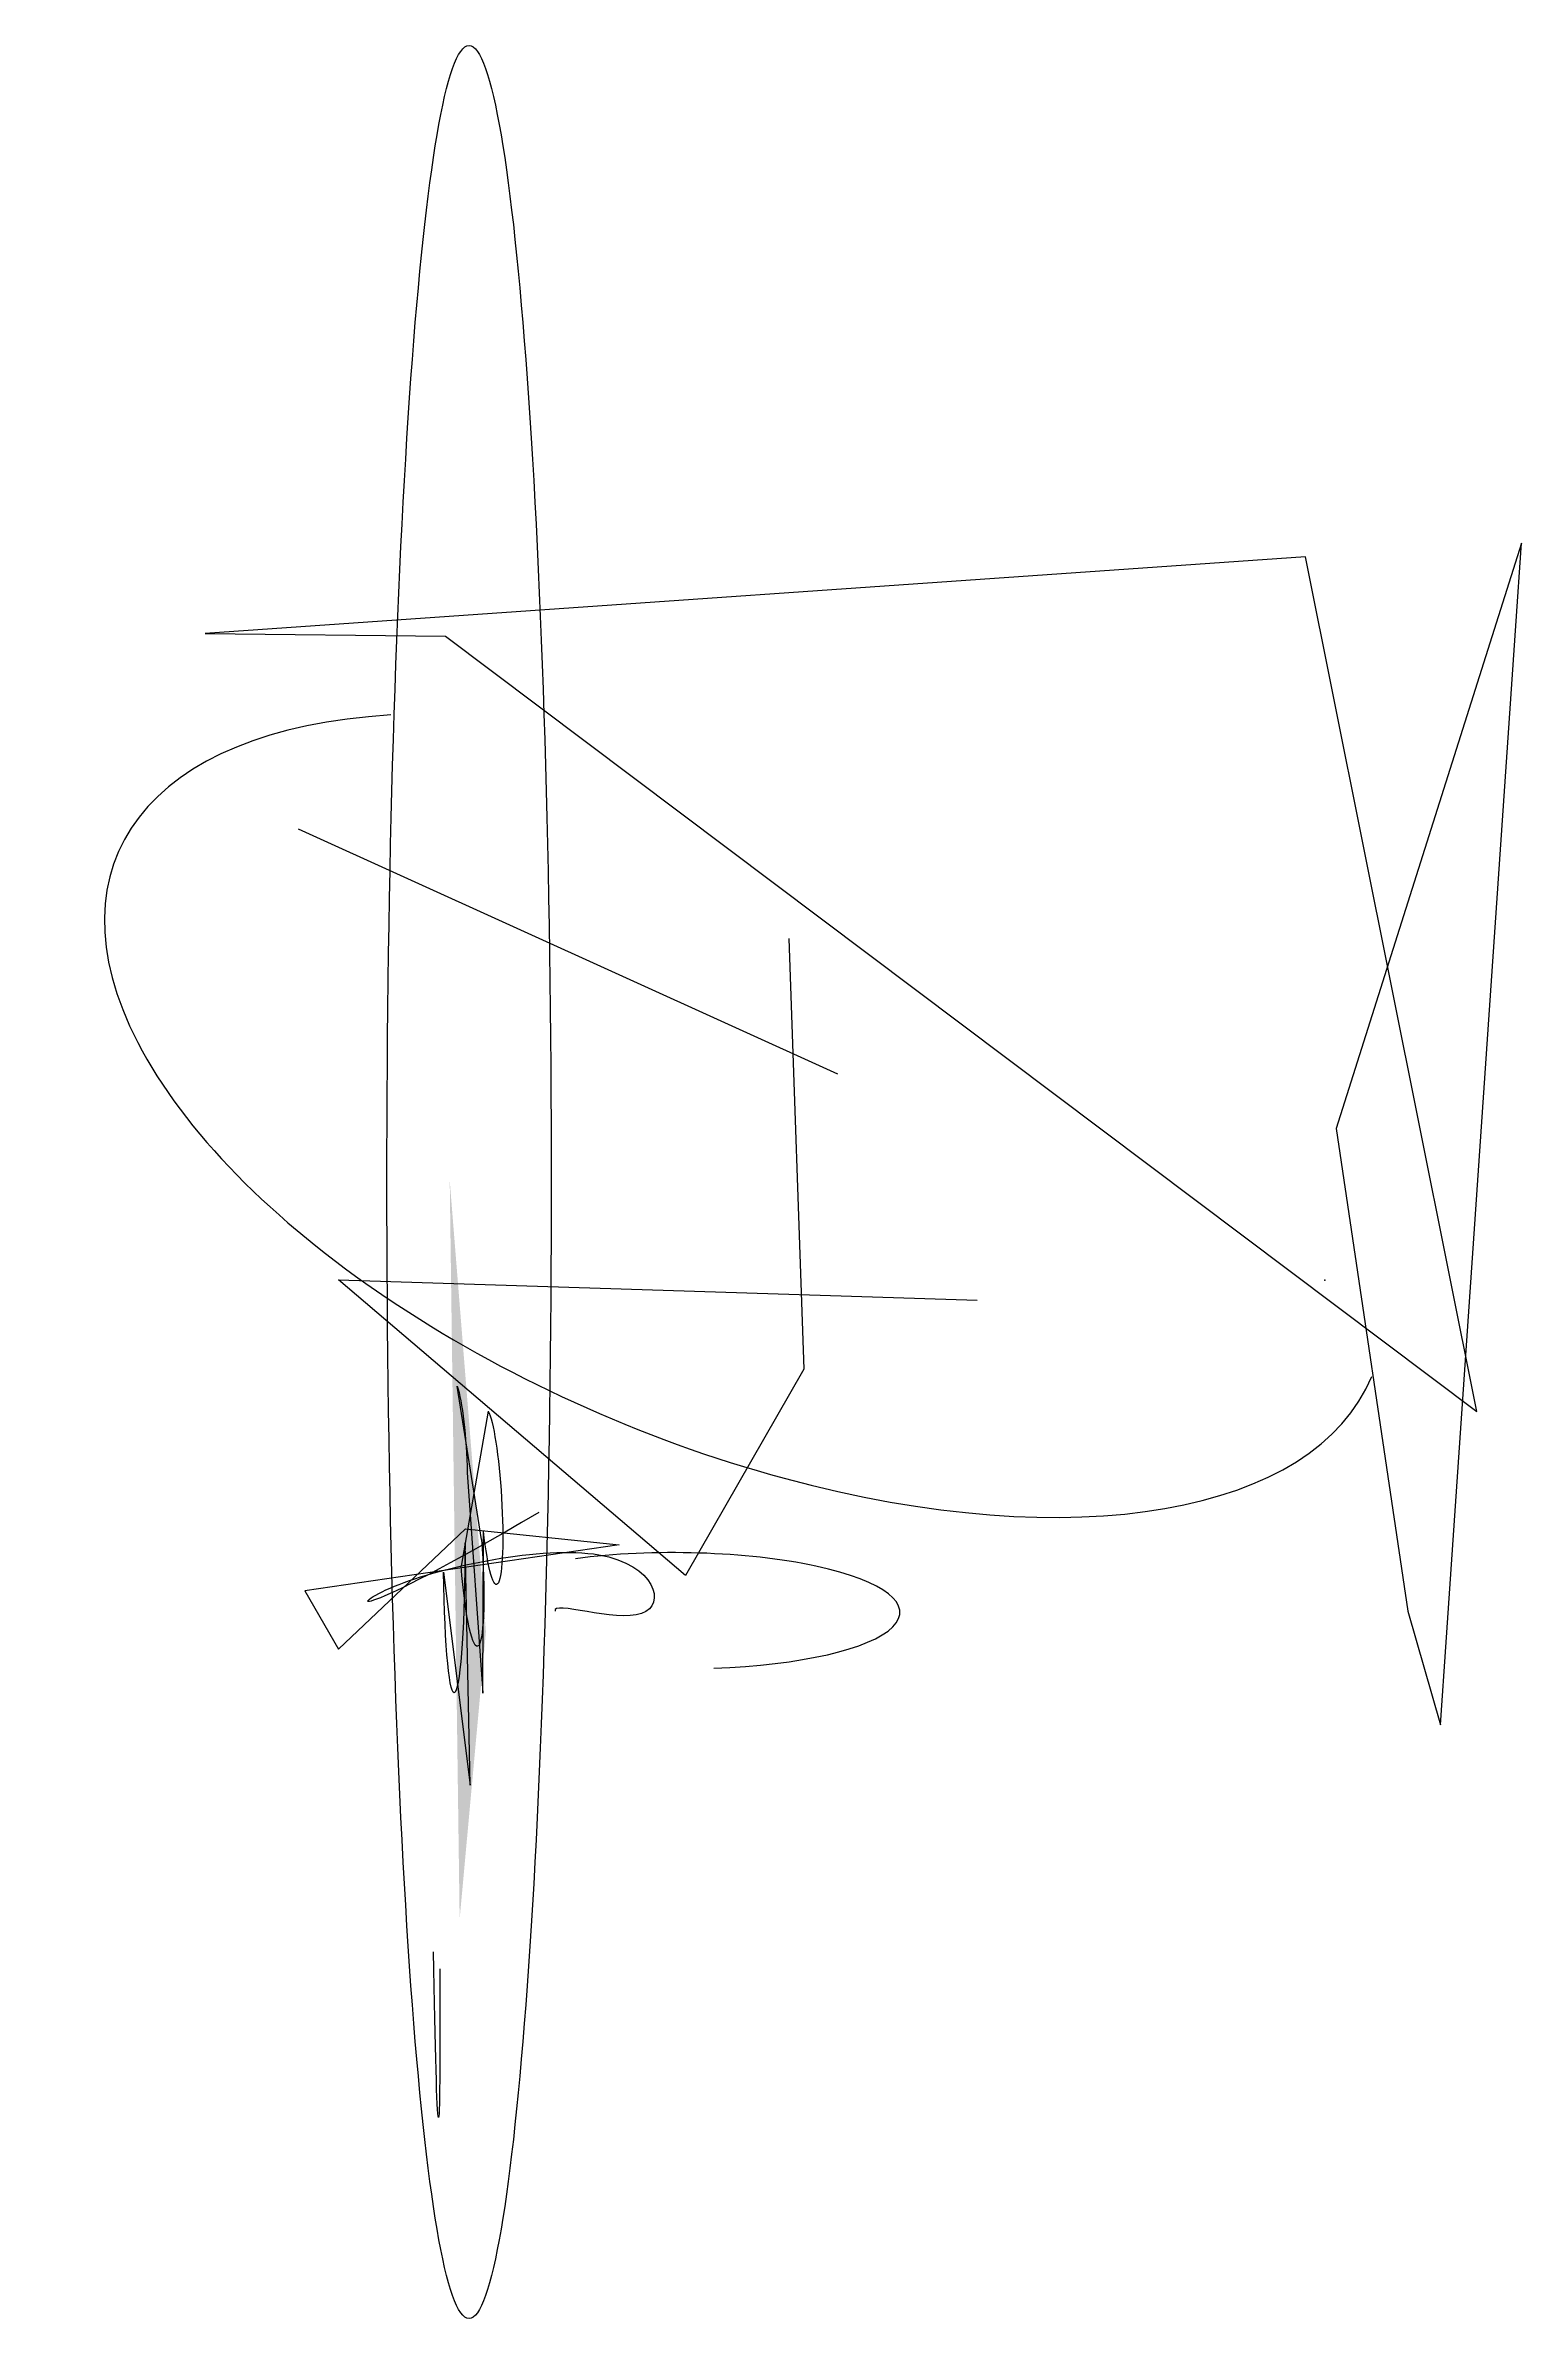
# Model space of a CAD drawing. Header units: centimetres. Extents: x -5598 to 3877, y -7714 to 6879.
import ezdxf

# ---------------------------------------------------------------- set-up
doc = ezdxf.new("R2010")
doc.units = ezdxf.units.CM

# ---------------------------------------------------------------- blocks, each defined once
blk = doc.blocks.new('B0', base_point=(-1.4, -2, -0.5))
at = {"extrusion": (0, 0, -1)}
blk.add_lwpolyline([(-643.9, 391.8), (-3.4, 204.1, 0.903505), (-81.5, -582.4)], format="xyb", close=True, dxfattribs=at)
blk.add_circle((-636.2, 532.9, -560.2), 1e-13)
blk.add_ellipse((811.9, -882.4, 637.6), major_axis=(-709.4, -119.9, -675.5), ratio=0.120879, start_param=2.060837, end_param=4.347998, dxfattribs=at)
at = {"layer": 'A', "extrusion": (0.732264, -0.228812, -0.380195), "elevation": -329.5}
blk.add_lwpolyline([(830.1, 17.9, -1.636088), (893.4, -774.9), (79, 764.1, -1), (771.1, 110.3), (-199, -162.3, 0.383884), (218.6, 82.3), (934.9, 952.6)], format="xyb", close=True, dxfattribs=at)
at = {"layer": 'A'}
blk.add_solid([(238.2, 967.6), (997, 7.2), (-952.2, -355.1)], dxfattribs=at)
at = {"layer": 'cañería'}
blk.add_circle((-948.5, 351.3, -913), 3000, dxfattribs=at)
blk = doc.blocks.new('B1')
blk.add_open_spline([(126.7, -965.8, 420.3), (807.6, 595.5, 795), (821, 69.9, 578.2), (-241.1, -803.4, -293.7), (-375.8, 868, 378.2), (83.2, 244.2, -750.6), (68.5, 401.2, -211.7)], degree=3)
at = {"layer": 'A'}
blk.add_3dface([(388.2, -736.5, 772.9), (-159.4, -517.5, -129.4), (959, 119.9, 249.5), (839.9, 924, 520.9)], dxfattribs=at)
at = {"layer": 'MUROS'}
blk.add_ellipse((-375, 391.5, 519.3), major_axis=(370.6, -716.4, -818.9), ratio=0.676424, start_param=2.80412, end_param=6.283185, dxfattribs=at)
at = {"xscale": 1.348702609422716, "yscale": 0.37819377834438206, "zscale": 0.8610019594776348, "rotation": 90}
blk.add_blockref('B0', (409.4, -571.9, -430), dxfattribs=at)
blk.add_text('T', height=2.5).set_placement((0, 0))

msp = doc.modelspace()

# ---------------------------------------------------------------- linework, layer by layer
msp.add_line((-3977, 1850, 362), (-515, 276, 1515))
at = {"extrusion": (0.794445, -0.358066, -0.748321)}
msp.add_lwpolyline([(704, -1879), (-1777, -1), (-3296, -229), (-2481, -4541), (-915, 1275, 0)], format="xyb", dxfattribs=at)
msp.add_ellipse((-1111, 9, 2060), major_axis=(4027, -1675, 7), ratio=0.487163, start_param=2.356318, end_param=6.283185)
msp.add_point((2613, -1047, 1734))
for points in [[(2687, -75, 4399), (3147, -3173, 2888), (3357, -3903, -2321), (3877, 3684, 1530)], [(3590, -1890, 3727), (2490, 3595, 556), (-4574, 3103, -3046), (-3031, 3086, 4270)]]:
    msp.add_3dface(points)

# ---------------------------------------------------------------- block references
at = {"xscale": 1.803287245010316, "yscale": 0.46468863416055917, "zscale": 0.6813681573654077, "rotation": 180}
msp.add_blockref('B1', (-2203, -2987, -675), dxfattribs=at)

# ---------------------------------------------------------------- texts
msp.add_text('T', height=2.5).set_placement((0, 0))

doc.saveas('drawing.dxf')
